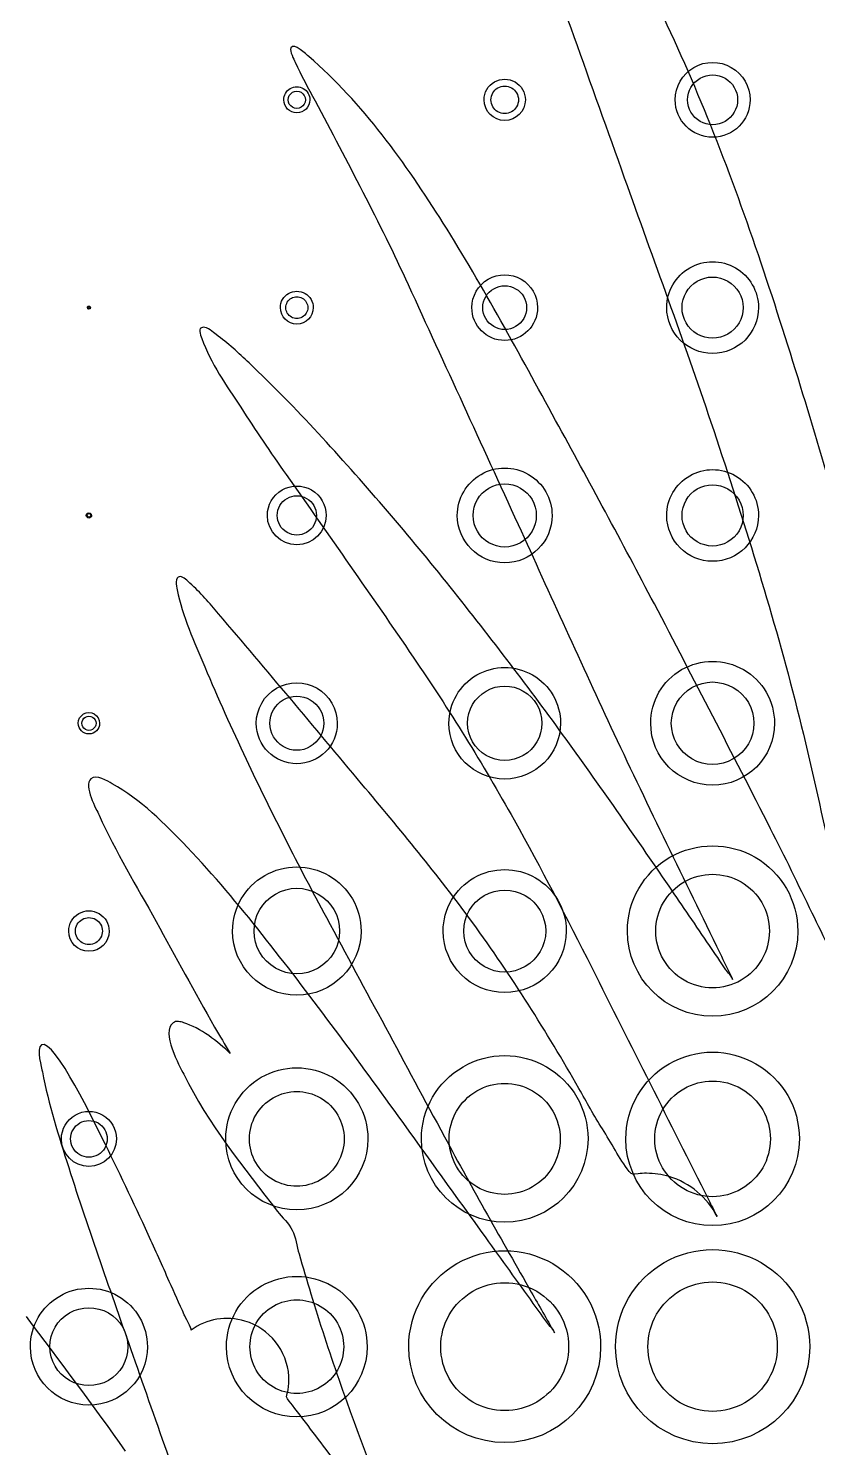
# Model space of a CAD drawing. Extents: x 9 to 391, y 39 to 560.
# Drawn here: x 76.7 to 137.5, y 368.2 to 477.5 of the extents above; entities that cross this region are included whole.
import ezdxf

# ---------------------------------------------------------------- set-up
doc = ezdxf.new("R2010")
doc.units = 0
doc.layers.add('Capa_1', color=7, linetype='CONTINUOUS')
doc.layers.add('Capa_2', color=7, linetype='CONTINUOUS')

msp = doc.modelspace()

# ---------------------------------------------------------------- linework, layer by layer
at = {"layer": 'Capa_1', "color": 7}
for points in [[(129.23979, 470.01912), (126.6743, 476.42151), (123.69697, 482.68356), (120.16104, 488.60995)], [(114.84384, 487.72587), (117.39925, 480.47148), (120.00785, 473.23545), (122.58987, 465.99025)], [(98.29972, 475.31913), (98.11627, 475.47596), (97.17154, 476.43251), (96.93121, 475.98496)], [(96.93121, 475.98496), (96.79822, 475.73734), (97.1752, 475.09353), (97.26049, 474.89818)], [(97.26049, 474.89818), (97.70811, 473.87651), (98.26579, 472.89888), (98.78494, 471.91297)], [(108.65894, 462.48779), (105.76965, 467.08069), (102.45296, 471.77174), (98.29972, 475.31913)], [(98.78494, 471.91297), (101.24955, 467.23661), (103.74992, 462.57858), (105.95219, 457.77014)], [(136.15482, 449.94165), (134.07728, 456.71088), (131.875, 463.44434), (129.23979, 470.01912)], [(122.58987, 465.99025), (124.82424, 459.71993), (127.14117, 453.47346), (129.25264, 447.16005)], [(117.30294, 447.30953), (114.5063, 452.41235), (111.75919, 457.56013), (108.65894, 462.48779)], [(105.95219, 457.77014), (108.77269, 451.61263), (111.59317, 445.45422), (114.41365, 439.29671)], [(90.19231, 454.47954), (89.72086, 454.45294), (89.95657, 453.91827), (90.06942, 453.60645)], [(90.06942, 453.60645), (90.74725, 451.73094), (91.99195, 449.97743), (93.06877, 448.3156)], [(91.17559, 453.92652), (90.95086, 454.09068), (90.5005, 454.49697), (90.19231, 454.47954)], [(93.7099, 451.73094), (92.89998, 452.49582), (92.07723, 453.26894), (91.17559, 453.92652)], [(104.06086, 440.66963), (100.76433, 444.48482), (97.37882, 448.26516), (93.7099, 451.73094)], [(141.65546, 430.48966), (139.95674, 437.00759), (138.13053, 443.5026), (136.15482, 449.94165)], [(93.06877, 448.3156), (94.19972, 446.56943), (95.36552, 444.848), (96.55884, 443.144)], [(124.9013, 433.17497), (122.41834, 437.91277), (119.87395, 442.61941), (117.30294, 447.30953)], [(129.25264, 447.16005), (131.53747, 440.32571), (133.71956, 433.46569), (135.53293, 426.48919)], [(96.55884, 443.144), (99.83245, 438.46579), (103.13539, 433.80686), (106.34388, 429.08463)], [(113.55513, 428.89296), (110.49341, 432.90075), (107.35923, 436.8526), (104.06086, 440.66963)], [(114.41365, 439.29671), (116.87276, 433.92883), (119.28599, 428.5362), (121.79187, 423.19034)], [(88.41015, 435.27971), (87.93136, 435.26851), (88.12214, 434.58179), (88.1836, 434.26814)], [(89.15953, 434.77805), (89.00452, 434.91469), (88.65964, 435.28522), (88.41015, 435.27971)], [(88.1836, 434.26814), (88.58076, 432.22847), (89.49891, 430.23008), (90.30149, 428.32614)], [(91.36547, 432.4119), (90.66746, 433.22537), (89.9667, 434.0682), (89.15953, 434.77805)], [(133.85255, 415.86351), (130.89816, 421.6505), (127.91806, 427.42006), (124.9013, 433.17497)], [(102.37502, 419.33202), (98.707, 423.6929), (95.07568, 428.08678), (91.36547, 432.4119)], [(106.34388, 429.08463), (109.10566, 425.01998), (111.70693, 420.84346), (114.10549, 416.55411)], [(122.00376, 417.27771), (119.26948, 421.2048), (116.46, 425.08968), (113.55513, 428.89296)], [(90.30149, 428.32614), (91.30769, 425.93616), (92.37076, 423.57275), (93.4797, 421.22862)], [(135.53293, 426.48919), (137.37381, 419.4045), (138.80011, 412.229), (140.2842, 405.06357)], [(121.79187, 423.19034), (124.44268, 417.5345), (127.21914, 411.93551), (129.93324, 406.30993)], [(93.4797, 421.22862), (95.42882, 417.10985), (97.49901, 413.04244), (99.65908, 409.03007)], [(81.53459, 419.71445), (80.9448, 419.16968), (81.96935, 417.34646), (82.16839, 416.90808)], [(83.18101, 419.33752), (82.83521, 419.53104), (81.94641, 420.09505), (81.53459, 419.71445)], [(88.95774, 414.43737), (87.2416, 416.23309), (85.36678, 418.115), (83.18101, 419.33752)], [(110.92545, 408.62471), (108.22603, 412.31427), (105.31658, 415.83597), (102.37502, 419.33202)], [(82.16839, 416.90808), (83.44518, 414.10079), (85.06134, 411.42925), (86.55001, 408.73292)], [(114.10549, 416.55411), (116.19678, 412.81319), (118.15416, 409.00717), (120.08034, 405.17912)], [(126.04049, 411.43568), (124.70959, 413.39281), (123.35667, 415.33525), (122.00376, 417.27771)], [(137.04636, 409.37584), (135.98513, 411.54024), (134.94866, 413.71747), (133.85255, 415.86351)], [(94.71521, 407.72868), (92.88534, 410.03705), (90.994, 412.30692), (88.95774, 414.43737)], [(129.14165, 406.8767), (128.10793, 408.39637), (127.07421, 409.91603), (126.04049, 411.43568)], [(86.55001, 408.73292), (88.04693, 406.02102), (89.50992, 403.28434), (91.05637, 400.59903)], [(99.65908, 409.03007), (102.68688, 403.40632), (105.71374, 397.78258), (108.74152, 392.15882)], [(139.79072, 403.77778), (138.87623, 405.64411), (137.96085, 407.50952), (137.04636, 409.37584)], [(105.18999, 393.75369), (101.78891, 398.47407), (98.33002, 403.16878), (94.71521, 407.72868)], [(119.10166, 395.8658), (116.5756, 400.24503), (113.91288, 404.5417), (110.92545, 408.62471)], [(130.41019, 405.01131), (129.98734, 405.6331), (129.5645, 406.25491), (129.14165, 406.8767)], [(129.93324, 406.30993), (130.26435, 405.62393), (130.59547, 404.93701), (130.92659, 404.25101)], [(120.08034, 405.17912), (123.0742, 399.22889), (126.06804, 393.27956), (129.06188, 387.32932)], [(130.92659, 404.25101), (130.92659, 404.43443), (130.50742, 404.86731), (130.41019, 405.01131)], [(88.68166, 400.9347), (88.434, 401.0117), (88.10013, 401.09978), (87.86531, 400.93378)], [(87.86531, 400.93378), (86.88296, 400.2432), (88.38814, 397.55054), (88.67799, 396.96726)], [(92.2561, 398.56028), (91.33521, 399.48107), (89.95386, 400.54033), (88.68166, 400.9347)], [(91.05637, 400.59903), (91.44986, 399.91578), (91.85253, 399.23804), (92.2561, 398.56028)], [(77.73449, 399.21969), (77.31532, 398.95557), (77.74909, 397.41757), (77.80049, 397.15161)], [(82.42154, 392.00383), (82.05373, 392.73385), (78.70034, 399.82957), (77.73449, 399.21969)], [(77.80049, 397.15161), (78.28112, 394.65521), (79.06444, 392.20743), (79.82941, 389.78626)], [(88.67799, 396.96726), (90.56841, 393.16765), (93.29349, 389.73948), (95.89661, 386.41035)], [(120.90035, 392.76412), (120.24361, 393.76103), (119.69878, 394.8313), (119.10166, 395.8658)], [(111.94725, 384.37527), (109.69452, 387.50171), (107.44272, 390.62725), (105.18999, 393.75369)], [(122.96229, 389.48728), (122.17805, 390.475), (121.59653, 391.7076), (120.90035, 392.76412)], [(85.95106, 384.62473), (84.81826, 387.10461), (83.64606, 389.5689), (82.42154, 392.00383)], [(108.74152, 392.15882), (110.90801, 388.13453), (113.16349, 384.157), (115.43089, 380.18865)], [(79.82941, 389.78626), (81.36394, 384.92921), (83.0966, 380.13637), (84.76779, 375.32519)], [(123.64379, 389.30385), (123.24662, 389.26075), (123.21269, 389.1727), (122.96229, 389.48728)], [(124.2987, 389.33965), (124.08039, 389.33965), (123.86117, 389.32715), (123.64379, 389.30385)], [(126.03961, 389.08561), (125.47551, 389.25435), (124.88755, 389.33965), (124.2987, 389.33965)], [(129.72779, 386.00594), (128.97749, 387.48432), (127.62917, 388.61054), (126.03961, 389.08561)], [(129.06188, 387.32932), (129.28385, 386.8882), (129.50582, 386.44706), (129.72779, 386.00594)], [(95.89661, 386.41035), (96.25523, 385.95179), (96.77348, 385.47214), (97.03581, 384.95306)], [(97.03581, 384.95306), (97.30364, 384.42113), (97.39353, 383.70486), (97.55771, 383.13441)], [(87.56905, 381.01863), (87.02972, 382.22098), (86.49772, 383.42698), (85.95106, 384.62473)], [(115.58591, 379.32472), (114.37332, 381.00855), (113.15982, 382.69145), (111.94725, 384.37527)], [(97.55771, 383.13441), (97.85306, 382.10541), (98.15116, 381.07825), (98.46577, 380.05474)], [(88.722, 378.44888), (88.3377, 379.30547), (87.95337, 380.16206), (87.56905, 381.01863)], [(98.46577, 380.05474), (99.14268, 377.85184), (99.85355, 375.6581), (100.61393, 373.48271)], [(115.43089, 380.18865), (116.02711, 379.14498), (116.62239, 378.10221), (117.21858, 377.05854)], [(116.77373, 377.67575), (116.37748, 378.2251), (115.98216, 378.77445), (115.58591, 379.32472)], [(84.20369, 367.94608), (81.73358, 371.45588), (79.1525, 374.88038), (76.56774, 378.30581)], [(89.24942, 377.27405), (89.30352, 377.32815), (88.7587, 378.36726), (88.722, 378.44888)], [(93.38706, 377.96648), (91.98828, 378.3856), (90.43724, 378.12606), (89.24942, 377.27405)], [(96.77072, 373.70281), (96.64959, 375.67002), (95.27656, 377.40153), (93.38706, 377.96648)], [(117.21858, 377.05854), (117.21858, 377.20252), (116.85076, 377.56845), (116.77373, 377.67575)], [(84.76779, 375.32519), (86.60684, 370.02977), (88.51101, 364.7527), (90.26935, 359.43068)], [(96.60287, 372.12538), (96.58267, 372.27211), (96.69817, 372.52065), (96.72212, 372.67198)], [(96.72212, 372.67198), (96.77532, 373.01223), (96.79172, 373.35889), (96.77072, 373.70281)], [(100.61393, 373.48271), (102.16405, 369.04571), (103.85908, 364.66189), (105.71648, 360.34411)], [(97.03948, 371.49532), (96.90923, 371.66682), (96.63131, 371.91995), (96.60287, 372.12538)], [(71.04875, 371.48339), (73.57756, 366.91158), (76.18066, 362.38011), (78.74525, 357.82848)], [(100.24519, 367.26375), (99.18855, 368.68344), (98.11263, 370.08847), (97.03948, 371.49532)]]:
    msp.add_open_spline(points, degree=3, dxfattribs=at)
at = {"layer": 'Capa_2', "color": 5}
for points in [[(98.050695, 471.990905)], [(114.442847, 471.990905)], [(131.305599, 471.990906)], [(81.46246, 455.990906)], [(98.227166, 455.990905)], [(115.070303, 455.990905)], [(131.73697, 455.990905)], [(81.521284, 439.990902)], [(98.893833, 439.990905)], [(115.815402, 439.990906)], [(131.73697, 439.990906)], [(81.933049, 423.990909)], [(99.46246, 423.990901)], [(116.246774, 423.99091)], [(132.560501, 423.99091)], [(82.423245, 407.990906)], [(100.678146, 407.990904)], [(116.540892, 407.990902)], [(133.756573, 407.990905)], [(82.795793, 391.990908)], [(101.031088, 391.990909)], [(117.658538, 391.990908)], [(133.835005, 391.990905)], [(84.384029, 375.990903)], [(100.991871, 375.990904)], [(118.305598, 375.990904)], [(134.364419, 375.990907)]]:
    msp.add_lwpolyline(points, close=True, dxfattribs=at)
at = {"layer": 'Capa_2', "color": 7}
for points in [[(98.384029, 471.990905)], [(114.972259, 471.990905)], [(132.266383, 471.990906)], [(81.501676, 455.990906)], [(98.648734, 455.990905)], [(115.91344, 455.990905)], [(132.913441, 455.990905)], [(81.589911, 439.990902)], [(99.648735, 439.990905)], [(117.031089, 439.990906)], [(132.913441, 439.990906)], [(82.207559, 423.990909)], [(100.501676, 423.990901)], [(117.678146, 423.99091)], [(134.148737, 423.99091)], [(82.942852, 407.990906)], [(102.325205, 407.990904)], [(118.119324, 407.990902)], [(135.942848, 407.990905)], [(83.501675, 391.990908)], [(102.854617, 391.990909)], [(119.795793, 391.990908)], [(136.060496, 391.990905)], [(85.884029, 375.990903)], [(102.795793, 375.990904)], [(120.766382, 375.990904)], [(136.854615, 375.990907)]]:
    msp.add_lwpolyline(points, close=True, dxfattribs=at)
for points in [[(126.501678, 471.990906), (126.501678, 473.020671), (127.051051, 473.972214), (127.942854, 474.487096)], [(127.942854, 474.487096), (128.834657, 475.001979), (129.933404, 475.001979), (130.825207, 474.487096)], [(130.825207, 474.487096), (131.71701, 473.972214), (132.266383, 473.020671), (132.266383, 471.990906)], [(111.795788, 471.990905), (111.795788, 472.558327), (112.098504, 473.082646), (112.589906, 473.366357)], [(112.589906, 473.366357), (113.081308, 473.650068), (113.68674, 473.650068), (114.178141, 473.366357)], [(114.178141, 473.366357), (114.669543, 473.082646), (114.972259, 472.558327), (114.972259, 471.990905)], [(96.384029, 471.990905), (96.384029, 472.34817), (96.574627, 472.678297), (96.884029, 472.85693)], [(96.884029, 472.85693), (97.19343, 473.035563), (97.574627, 473.035563), (97.884029, 472.85693)], [(97.884029, 472.85693), (98.19343, 472.678297), (98.384029, 472.34817), (98.384029, 471.990905)], [(97.384029, 470.990905), (96.831744, 470.990905), (96.384029, 471.43862), (96.384029, 471.990905)], [(98.384029, 471.990905), (98.384029, 471.43862), (97.936313, 470.990905), (97.384029, 470.990905)], [(113.384024, 470.40267), (112.506866, 470.40267), (111.795788, 471.113747), (111.795788, 471.990905)], [(114.972259, 471.990905), (114.972259, 471.113747), (114.261182, 470.40267), (113.384024, 470.40267)], [(129.384031, 469.108553), (127.792151, 469.108553), (126.501678, 470.399026), (126.501678, 471.990906)], [(132.266383, 471.990906), (132.266383, 470.399026), (130.97591, 469.108553), (129.384031, 469.108553)], [(125.854618, 455.990905), (125.854618, 457.251842), (126.52732, 458.416996), (127.619324, 459.047465)], [(127.619324, 459.047465), (128.711327, 459.677934), (130.056731, 459.677934), (131.148735, 459.047465)], [(131.148735, 459.047465), (132.240739, 458.416996), (132.913441, 457.251842), (132.913441, 455.990905)], [(110.854617, 455.990905), (110.854617, 456.894577), (111.33672, 457.729604), (112.119323, 458.18144)], [(112.119323, 458.18144), (112.901926, 458.633276), (113.866132, 458.633276), (114.648735, 458.18144)], [(114.648735, 458.18144), (115.431337, 457.729604), (115.91344, 456.894577), (115.91344, 455.990905)], [(96.119323, 455.990905), (96.119323, 456.442741), (96.360374, 456.860254), (96.751676, 457.086172)], [(96.751676, 457.086172), (97.142977, 457.31209), (97.62508, 457.31209), (98.016381, 457.086172)], [(98.016381, 457.086172), (98.407683, 456.860254), (98.648734, 456.442741), (98.648734, 455.990905)], [(81.266382, 455.990906), (81.266382, 456.032937), (81.288805, 456.071776), (81.325205, 456.092791)], [(81.384029, 455.873259), (81.319054, 455.873259), (81.266382, 455.925931), (81.266382, 455.990906)], [(81.325205, 456.092791), (81.361605, 456.113807), (81.406452, 456.113807), (81.442852, 456.092791)], [(81.501676, 455.990906), (81.501676, 455.925931), (81.449003, 455.873259), (81.384029, 455.873259)], [(81.442852, 456.092791), (81.479252, 456.071776), (81.501676, 456.032937), (81.501676, 455.990906)], [(97.384028, 454.726199), (96.685551, 454.726199), (96.119323, 455.292427), (96.119323, 455.990905)], [(98.648734, 455.990905), (98.648734, 455.292427), (98.082506, 454.726199), (97.384028, 454.726199)], [(113.384029, 453.461494), (111.987073, 453.461494), (110.854617, 454.59395), (110.854617, 455.990905)], [(115.91344, 455.990905), (115.91344, 454.59395), (114.780984, 453.461494), (113.384029, 453.461494)], [(129.384029, 452.461493), (127.434789, 452.461493), (125.854618, 454.041665), (125.854618, 455.990905)], [(132.913441, 455.990905), (132.913441, 454.041665), (131.33327, 452.461493), (129.384029, 452.461493)], [(111.560501, 443.149351), (112.688905, 443.800836), (114.079155, 443.800836), (115.207559, 443.149351)], [(127.619324, 443.047466), (128.711327, 443.677935), (130.056731, 443.677935), (131.148735, 443.047466)], [(109.736971, 439.990906), (109.736971, 441.293874), (110.432097, 442.497867), (111.560501, 443.149351)], [(115.207559, 443.149351), (116.335963, 442.497867), (117.031089, 441.293874), (117.031089, 439.990906)], [(125.854618, 439.990906), (125.854618, 441.251843), (126.52732, 442.416997), (127.619324, 443.047466)], [(131.148735, 443.047466), (132.240739, 442.416997), (132.913441, 441.251843), (132.913441, 439.990906)], [(95.119323, 439.990905), (95.119323, 440.800006), (95.550974, 441.547647), (96.251676, 441.952198)], [(96.251676, 441.952198), (96.952378, 442.356748), (97.815679, 442.356748), (98.516382, 441.952198)], [(98.516382, 441.952198), (99.217084, 441.547647), (99.648735, 440.800006), (99.648735, 439.990905)], [(81.178146, 439.990902), (81.178146, 440.064457), (81.217387, 440.132424), (81.281087, 440.169202)], [(81.384029, 439.78502), (81.270323, 439.78502), (81.178146, 439.877197), (81.178146, 439.990902)], [(81.281087, 440.169202), (81.344788, 440.205979), (81.42327, 440.205979), (81.48697, 440.169202)], [(81.589911, 439.990902), (81.589911, 439.877197), (81.497734, 439.78502), (81.384029, 439.78502)], [(81.48697, 440.169202), (81.55067, 440.132424), (81.589911, 440.064457), (81.589911, 439.990902)], [(97.384029, 437.726199), (96.133267, 437.726199), (95.119323, 438.740142), (95.119323, 439.990905)], [(99.648735, 439.990905), (99.648735, 438.740143), (98.634791, 437.726199), (97.384029, 437.726199)], [(113.38403, 436.343847), (111.369815, 436.343847), (109.736971, 437.976691), (109.736971, 439.990906)], [(117.031089, 439.990906), (117.031089, 437.976691), (115.398245, 436.343847), (113.38403, 436.343847)], [(129.384029, 436.461494), (127.434789, 436.461494), (125.854618, 438.041666), (125.854618, 439.990906)], [(132.913441, 439.990906), (132.913441, 438.041666), (131.33327, 436.461494), (129.384029, 436.461494)], [(111.23697, 427.709725), (112.565574, 428.476795), (114.202483, 428.476795), (115.531087, 427.709725)], [(127.001678, 428.117266), (128.475883, 428.968398), (130.292179, 428.968398), (131.766384, 428.117266)], [(109.089911, 423.99091), (109.089911, 425.525051), (109.908365, 426.942655), (111.23697, 427.709725)], [(115.531087, 427.709725), (116.859692, 426.942655), (117.678146, 425.525051), (117.678146, 423.99091)], [(124.619325, 423.99091), (124.619325, 425.693175), (125.527473, 427.266133), (127.001678, 428.117266)], [(131.766384, 428.117266), (133.240589, 427.266133), (134.148737, 425.693175), (134.148737, 423.99091)], [(94.266382, 423.990901), (94.266382, 425.104729), (94.860602, 426.133949), (95.825206, 426.690863)], [(95.825206, 426.690863), (96.789809, 427.247777), (97.978249, 427.247777), (98.942853, 426.690863)], [(98.942853, 426.690863), (99.907456, 426.133949), (100.501676, 425.104729), (100.501676, 423.990901)], [(80.5605, 423.990909), (80.5605, 424.285128), (80.717464, 424.556997), (80.972265, 424.704106)], [(81.38403, 423.16738), (80.929207, 423.16738), (80.5605, 423.536086), (80.5605, 423.990909)], [(80.972265, 424.704106), (81.227066, 424.851216), (81.540993, 424.851216), (81.795794, 424.704106)], [(82.207559, 423.990909), (82.207559, 423.536086), (81.838852, 423.16738), (81.38403, 423.16738)], [(81.795794, 424.704106), (82.050595, 424.556997), (82.207559, 424.285128), (82.207559, 423.990909)], [(97.384029, 420.873255), (95.6622, 420.873255), (94.266382, 422.269073), (94.266382, 423.990901)], [(100.501676, 423.990902), (100.501676, 422.269073), (99.105858, 420.873255), (97.384029, 420.873255)], [(113.384029, 419.696793), (111.012453, 419.696793), (109.089911, 421.619335), (109.089911, 423.99091)], [(117.678146, 423.99091), (117.678146, 421.619335), (115.755604, 419.696793), (113.384029, 419.696793)], [(129.384031, 419.226204), (126.752557, 419.226204), (124.619326, 421.359435), (124.619325, 423.99091)], [(134.148737, 423.99091), (134.148737, 421.359435), (132.015505, 419.226204), (129.384031, 419.226204)], [(126.104613, 413.671013), (128.13392, 414.842634), (130.634129, 414.842634), (132.663436, 413.671013)], [(94.913441, 412.270088), (96.442246, 413.152745), (98.325812, 413.152745), (99.854617, 412.270088)], [(122.825201, 407.990905), (122.825201, 410.334147), (124.075306, 412.499392), (126.104613, 413.671013)], [(132.663436, 413.671013), (134.692743, 412.499392), (135.942848, 410.334147), (135.942848, 407.990905)], [(92.442853, 407.990904), (92.442853, 409.756217), (93.384636, 411.387432), (94.913441, 412.270088)], [(99.854617, 412.270088), (101.383422, 411.387432), (102.325205, 409.756217), (102.325205, 407.990904)], [(108.648735, 407.990902), (108.648735, 409.68266), (109.551277, 411.245909), (111.016382, 412.091787)], [(111.016382, 412.091787), (112.481487, 412.937666), (114.286571, 412.937666), (115.751677, 412.091787)], [(115.751677, 412.091787), (117.216782, 411.245909), (118.119324, 409.68266), (118.119324, 407.990902)], [(79.825206, 407.990906), (79.825206, 408.54782), (80.122316, 409.062429), (80.604617, 409.340886)], [(80.604617, 409.340886), (81.086919, 409.619343), (81.681139, 409.619343), (82.163441, 409.340886)], [(82.163441, 409.340886), (82.645742, 409.062429), (82.942852, 408.54782), (82.942852, 407.990906)], [(81.384029, 406.432082), (80.523115, 406.432082), (79.825206, 407.129991), (79.825206, 407.990906)], [(82.942852, 407.990906), (82.942852, 407.129991), (82.244943, 406.432082), (81.384029, 406.432082)], [(97.384029, 403.049728), (94.655093, 403.049728), (92.442853, 405.261968), (92.442853, 407.990904)], [(102.325205, 407.990904), (102.325205, 405.261968), (100.112965, 403.049728), (97.384029, 403.049728)], [(113.384029, 403.255608), (110.768799, 403.255608), (108.648735, 405.375671), (108.648735, 407.990902)], [(118.119324, 407.990902), (118.119324, 405.375672), (115.99926, 403.255608), (113.384029, 403.255608)], [(129.384024, 401.432082), (125.761686, 401.432082), (122.825201, 404.368567), (122.825201, 407.990905)], [(135.942848, 407.990905), (135.942848, 404.368567), (133.006363, 401.432082), (129.384024, 401.432082)], [(126.04579, 397.772898), (128.111497, 398.965535), (130.656553, 398.965535), (132.72226, 397.772898)], [(110.178146, 397.543659), (112.161953, 398.68901), (114.606104, 398.68901), (116.589911, 397.543659)], [(122.707554, 391.990905), (122.707554, 394.376178), (123.980082, 396.580262), (126.04579, 397.772898)], [(132.72226, 397.772898), (134.787967, 396.580262), (136.060496, 394.376178), (136.060496, 391.990905)], [(91.913441, 391.990909), (91.913441, 393.945362), (92.956129, 395.75135), (94.648735, 396.728577)], [(94.648735, 396.728577), (96.341341, 397.705803), (98.426717, 397.705803), (100.119323, 396.728577)], [(100.119323, 396.728577), (101.811929, 395.75135), (102.854617, 393.945362), (102.854617, 391.990909)], [(106.972263, 391.990908), (106.972263, 394.281611), (108.194339, 396.398308), (110.178146, 397.543659)], [(116.589911, 397.543659), (118.573717, 396.398308), (119.795793, 394.281611), (119.795793, 391.990908)], [(79.266382, 391.990908), (79.266382, 392.74747), (79.670003, 393.446562), (80.325205, 393.824844)], [(80.325205, 393.824844), (80.980407, 394.203125), (81.78765, 394.203125), (82.442852, 393.824844)], [(82.442852, 393.824844), (83.098054, 393.446562), (83.501675, 392.74747), (83.501675, 391.990908)], [(81.384029, 389.873261), (80.214484, 389.873261), (79.266382, 390.821364), (79.266382, 391.990908)], [(83.501675, 391.990908), (83.501675, 390.821364), (82.553573, 389.873261), (81.384029, 389.873261)], [(97.384029, 386.520321), (94.362707, 386.520321), (91.913441, 388.969587), (91.913441, 391.990909)], [(102.854617, 391.990909), (102.854617, 388.969587), (100.405351, 386.520321), (97.384029, 386.520321)], [(113.384028, 385.579143), (109.842908, 385.579143), (106.972263, 388.449788), (106.972263, 391.990908)], [(119.795793, 391.990908), (119.795793, 388.449788), (116.925148, 385.579143), (113.384028, 385.579143)], [(129.384025, 385.314435), (125.696712, 385.314435), (122.707554, 388.303592), (122.707554, 391.990905)], [(136.060496, 391.990905), (136.060496, 388.303592), (133.071338, 385.314435), (129.384025, 385.314435)], [(109.692853, 382.384209), (111.97696, 383.70294), (114.791098, 383.70294), (117.075205, 382.384209)], [(125.648733, 382.460626), (127.960141, 383.795118), (130.807913, 383.795118), (133.119321, 382.460626)], [(121.913439, 375.990907), (121.913439, 378.659891), (123.337325, 381.126134), (125.648733, 382.460626)], [(133.119321, 382.460626), (135.430729, 381.126134), (136.854615, 378.659891), (136.854615, 375.990907)], [(94.678146, 380.677629), (96.352552, 381.644348), (98.415505, 381.644348), (100.089911, 380.677629)], [(106.001676, 375.990904), (106.001676, 378.628365), (107.408745, 381.065479), (109.692853, 382.384209)], [(117.075205, 382.384209), (119.359313, 381.065479), (120.766382, 378.628365), (120.766382, 375.990904)], [(79.134029, 379.888017), (80.526334, 380.691865), (82.241724, 380.691865), (83.634029, 379.888017)], [(91.972264, 375.990904), (91.972264, 377.924341), (93.003741, 379.710911), (94.678146, 380.677629)], [(100.089911, 380.677629), (101.764316, 379.710911), (102.795793, 377.924341), (102.795793, 375.990904)], [(76.884029, 375.990903), (76.884029, 377.598598), (77.741724, 379.084169), (79.134029, 379.888017)], [(83.634029, 379.888017), (85.026334, 379.084169), (85.884029, 377.598598), (85.884029, 375.990903)], [(81.384029, 371.490902), (78.898748, 371.490902), (76.884029, 373.505621), (76.884029, 375.990903)], [(85.884029, 375.990903), (85.884029, 373.505621), (83.869311, 371.490902), (81.384029, 371.490902)], [(97.384029, 370.57914), (94.395194, 370.57914), (91.972264, 373.002069), (91.972264, 375.990904)], [(102.795793, 375.990904), (102.795793, 373.002069), (100.372863, 370.57914), (97.384029, 370.57914)], [(113.384029, 368.608551), (109.306868, 368.608551), (106.001676, 371.913743), (106.001676, 375.990904)], [(120.766382, 375.990904), (120.766382, 371.913743), (117.46119, 368.608551), (113.384029, 368.608551)], [(129.384027, 368.520319), (125.258135, 368.520318), (121.913439, 371.865015), (121.913439, 375.990907)], [(136.854615, 375.990907), (136.854615, 371.865015), (133.509919, 368.520319), (129.384027, 368.520319)]]:
    msp.add_open_spline(points, degree=3, dxfattribs=at)
at = {"layer": 'Capa_2', "color": 5}
for points in [[(127.462462, 471.990906), (127.462462, 472.677416), (127.828711, 473.311778), (128.423246, 473.655033)], [(128.423246, 473.655033), (129.017782, 473.998288), (129.75028, 473.998288), (130.344815, 473.655033)], [(130.344815, 473.655033), (130.93935, 473.311778), (131.305599, 472.677416), (131.305599, 471.990906)], [(96.717362, 471.990905), (96.717362, 472.229082), (96.844428, 472.449167), (97.050695, 472.568255)], [(97.050695, 472.568255), (97.256963, 472.687344), (97.511095, 472.687344), (97.717362, 472.568255)], [(97.717362, 472.568255), (97.923629, 472.449167), (98.050695, 472.229082), (98.050695, 471.990905)], [(112.3252, 471.990905), (112.3252, 472.369186), (112.527011, 472.718733), (112.854612, 472.907873)], [(112.854612, 472.907873), (113.182213, 473.097014), (113.585834, 473.097014), (113.913435, 472.907873)], [(113.913435, 472.907873), (114.241036, 472.718733), (114.442847, 472.369186), (114.442847, 471.990905)], [(97.050695, 471.413555), (96.844428, 471.532643), (96.717362, 471.752728), (96.717362, 471.990905)], [(97.717362, 471.413555), (97.511095, 471.294466), (97.256963, 471.294466), (97.050695, 471.413555)], [(98.050695, 471.990905), (98.050695, 471.752728), (97.923629, 471.532643), (97.717362, 471.413555)], [(112.854612, 471.073937), (112.527011, 471.263078), (112.3252, 471.612624), (112.3252, 471.990905)], [(113.913435, 471.073937), (113.585834, 470.884797), (113.182213, 470.884797), (112.854612, 471.073937)], [(114.442847, 471.990905), (114.442847, 471.612624), (114.241036, 471.263078), (113.913435, 471.073937)], [(128.423246, 470.326779), (127.828711, 470.670034), (127.462462, 471.304395), (127.462462, 471.990906)], [(131.305599, 471.990906), (131.305599, 471.304395), (130.93935, 470.670034), (130.344815, 470.326779)], [(130.344815, 470.326779), (129.75028, 469.983523), (129.017782, 469.983523), (128.423246, 470.326779)], [(127.031088, 455.990905), (127.031088, 456.83153), (127.479556, 457.608299), (128.207559, 458.028612)], [(128.207559, 458.028612), (128.935561, 458.448924), (129.832497, 458.448924), (130.5605, 458.028612)], [(130.5605, 458.028612), (131.288502, 457.608299), (131.73697, 456.83153), (131.73697, 455.990905)], [(96.96246, 456.721083), (97.223327, 456.871695), (97.544729, 456.871695), (97.805597, 456.721083)], [(111.697754, 455.990905), (111.697754, 456.593353), (112.019156, 457.150038), (112.540892, 457.451262)], [(112.540892, 457.451262), (113.062627, 457.752486), (113.705431, 457.752486), (114.227166, 457.451262)], [(114.227166, 457.451262), (114.748901, 457.150038), (115.070303, 456.593353), (115.070303, 455.990905)], [(81.305597, 455.990906), (81.305597, 456.018927), (81.320546, 456.044819), (81.344813, 456.058829)], [(81.344813, 455.922982), (81.320546, 455.936993), (81.305597, 455.962885), (81.305597, 455.990906)], [(81.344813, 456.058829), (81.36908, 456.07284), (81.398978, 456.07284), (81.423244, 456.058829)], [(81.423244, 455.922982), (81.398978, 455.908972), (81.36908, 455.908972), (81.344813, 455.922982)], [(81.423244, 456.058829), (81.447511, 456.044819), (81.46246, 456.018927), (81.46246, 455.990906)], [(81.46246, 455.990906), (81.46246, 455.962885), (81.447511, 455.936993), (81.423244, 455.922982)], [(96.540891, 455.990905), (96.540891, 456.292129), (96.701592, 456.570471), (96.96246, 456.721083)], [(96.96246, 455.260727), (96.701592, 455.411339), (96.540891, 455.689681), (96.540891, 455.990905)], [(97.805597, 456.721083), (98.066465, 456.570471), (98.227166, 456.292129), (98.227166, 455.990905)], [(98.227166, 455.990905), (98.227166, 455.689681), (98.066465, 455.411339), (97.805597, 455.260727)], [(112.540892, 454.530549), (112.019156, 454.831773), (111.697754, 455.388457), (111.697754, 455.990905)], [(115.070303, 455.990905), (115.070303, 455.388457), (114.748901, 454.831773), (114.227166, 454.530549)], [(128.207559, 453.953198), (127.479556, 454.373511), (127.031088, 455.15028), (127.031088, 455.990905)], [(131.73697, 455.990905), (131.73697, 455.15028), (131.288502, 454.373511), (130.5605, 453.953198)], [(97.805597, 455.260727), (97.544729, 455.110115), (97.223327, 455.110115), (96.96246, 455.260727)], [(114.227166, 454.530549), (113.705431, 454.229325), (113.062627, 454.229325), (112.540892, 454.530549)], [(130.5605, 453.953198), (129.832497, 453.532886), (128.935561, 453.532886), (128.207559, 453.953198)], [(96.629127, 441.298433), (97.096262, 441.568134), (97.671796, 441.568134), (98.138931, 441.298433)], [(110.952658, 439.990906), (110.952658, 440.859552), (111.416075, 441.662213), (112.168344, 442.096536)], [(112.168344, 442.096536), (112.920613, 442.530859), (113.847447, 442.530859), (114.599716, 442.096536)], [(114.599716, 442.096536), (115.351985, 441.662213), (115.815402, 440.859552), (115.815402, 439.990906)], [(127.031088, 439.990906), (127.031088, 440.831531), (127.479556, 441.6083), (128.207559, 442.028613)], [(128.207559, 442.028613), (128.935561, 442.448925), (129.832497, 442.448925), (130.5605, 442.028613)], [(130.5605, 442.028613), (131.288502, 441.6083), (131.73697, 440.831531), (131.73697, 439.990906)], [(95.874225, 439.990905), (95.874225, 440.530306), (96.161992, 441.028733), (96.629127, 441.298433)], [(98.138931, 441.298433), (98.606066, 441.028733), (98.893833, 440.530306), (98.893833, 439.990905)], [(81.246774, 439.990902), (81.246774, 440.039939), (81.272934, 440.08525), (81.315401, 440.109769)], [(81.315401, 439.872036), (81.272934, 439.896554), (81.246774, 439.941866), (81.246774, 439.990902)], [(81.315401, 440.109769), (81.357868, 440.134287), (81.410189, 440.134287), (81.452656, 440.109769)], [(81.452656, 439.872036), (81.410189, 439.847518), (81.357868, 439.847518), (81.315401, 439.872036)], [(81.452656, 440.109769), (81.495123, 440.08525), (81.521284, 440.039939), (81.521284, 439.990902)], [(81.521284, 439.990902), (81.521284, 439.941866), (81.495123, 439.896554), (81.452656, 439.872036)], [(96.629127, 438.683376), (96.161992, 438.953077), (95.874225, 439.451504), (95.874225, 439.990905)], [(98.893833, 439.990905), (98.893833, 439.451504), (98.606066, 438.953077), (98.138931, 438.683376)], [(112.168344, 437.885276), (111.416075, 438.319598), (110.952658, 439.12226), (110.952658, 439.990906)], [(115.815402, 439.990906), (115.815402, 439.12226), (115.351985, 438.319598), (114.599716, 437.885276)], [(128.207559, 437.953199), (127.479556, 438.373512), (127.031088, 439.150281), (127.031088, 439.990906)], [(131.73697, 439.990906), (131.73697, 439.150281), (131.288502, 438.373512), (130.5605, 437.953199)], [(98.138931, 438.683376), (97.671796, 438.413676), (97.096262, 438.413676), (96.629127, 438.683376)], [(114.599716, 437.885276), (113.847447, 437.450953), (112.920613, 437.450953), (112.168344, 437.885276)], [(130.5605, 437.953199), (129.832497, 437.532887), (128.935561, 437.532887), (128.207559, 437.953199)], [(127.795796, 426.741814), (128.778599, 427.309235), (129.989463, 427.309235), (130.972266, 426.741814)], [(110.521284, 423.99091), (110.521284, 425.01367), (111.06692, 425.95874), (111.952656, 426.47012)], [(111.952656, 426.47012), (112.838392, 426.9815), (113.929665, 426.9815), (114.815401, 426.47012)], [(114.815401, 426.47012), (115.701137, 425.95874), (116.246774, 425.01367), (116.246774, 423.99091)], [(126.207561, 423.99091), (126.207561, 425.125753), (126.812993, 426.174392), (127.795796, 426.741814)], [(130.972266, 426.741814), (131.95507, 426.174392), (132.560501, 425.125753), (132.560501, 423.99091)], [(95.305598, 423.990901), (95.305598, 424.733453), (95.701745, 425.4196), (96.344813, 425.790876)], [(96.344813, 425.790876), (96.987882, 426.162152), (97.780176, 426.162152), (98.423245, 425.790876)], [(98.423245, 425.790876), (99.066314, 425.4196), (99.46246, 424.733453), (99.46246, 423.990901)], [(80.83501, 423.990909), (80.83501, 424.187055), (80.939653, 424.368301), (81.10952, 424.466374)], [(81.10952, 423.515444), (80.939653, 423.613517), (80.83501, 423.794763), (80.83501, 423.990909)], [(81.10952, 424.466374), (81.279387, 424.564447), (81.488672, 424.564447), (81.658539, 424.466374)], [(81.658539, 424.466374), (81.828407, 424.368301), (81.933049, 424.187055), (81.933049, 423.990909)], [(81.933049, 423.990909), (81.933049, 423.794763), (81.828407, 423.613517), (81.658539, 423.515444)], [(96.344813, 422.190927), (95.701745, 422.562203), (95.305598, 423.24835), (95.305598, 423.990901)], [(99.46246, 423.990901), (99.46246, 423.24835), (99.066314, 422.562203), (98.423245, 422.190927)], [(111.952656, 421.5117), (111.06692, 422.02308), (110.521284, 422.96815), (110.521284, 423.99091)], [(116.246774, 423.99091), (116.246774, 422.96815), (115.701137, 422.02308), (114.815401, 421.5117)], [(127.795796, 421.240006), (126.812993, 421.807427), (126.207561, 422.856066), (126.207561, 423.99091)], [(132.560501, 423.99091), (132.560501, 422.856066), (131.95507, 421.807427), (130.972266, 421.240006)], [(81.658539, 423.515444), (81.488672, 423.417371), (81.279387, 423.417371), (81.10952, 423.515444)], [(98.423245, 422.190927), (97.780176, 421.819651), (96.987882, 421.819651), (96.344813, 422.190927)], [(114.815401, 421.5117), (113.929665, 421.00032), (112.838392, 421.00032), (111.952656, 421.5117)], [(130.972266, 421.240006), (129.989463, 420.672584), (128.778599, 420.672584), (127.795796, 421.240006)], [(127.19775, 411.777644), (128.550621, 412.558724), (130.217428, 412.558724), (131.570299, 411.777644)], [(95.73697, 410.843694), (96.756174, 411.432131), (98.011884, 411.432131), (99.031088, 410.843694)], [(111.805598, 410.724826), (112.782335, 411.288745), (113.985724, 411.288745), (114.962461, 410.724826)], [(125.011475, 407.990905), (125.011475, 409.553066), (125.844878, 410.996563), (127.19775, 411.777644)], [(131.570299, 411.777644), (132.92317, 410.996563), (133.756573, 409.553066), (133.756573, 407.990905)], [(94.089912, 407.990904), (94.089912, 409.167779), (94.717767, 410.255256), (95.73697, 410.843694)], [(99.031088, 410.843694), (100.050291, 410.255256), (100.678146, 409.167779), (100.678146, 407.990904)], [(110.227167, 407.990902), (110.227167, 409.118741), (110.828861, 410.160906), (111.805598, 410.724826)], [(114.962461, 410.724826), (115.939198, 410.160906), (116.540892, 409.118741), (116.540892, 407.990902)], [(80.344813, 407.990906), (80.344813, 408.362182), (80.542887, 408.705255), (80.864421, 408.890893)], [(80.864421, 408.890893), (81.185956, 409.076531), (81.582102, 409.076531), (81.903637, 408.890893)], [(81.903637, 408.890893), (82.225171, 408.705255), (82.423245, 408.362182), (82.423245, 407.990906)], [(80.864421, 407.090919), (80.542887, 407.276557), (80.344813, 407.61963), (80.344813, 407.990906)], [(82.423245, 407.990906), (82.423245, 407.61963), (82.225171, 407.276557), (81.903637, 407.090919)], [(95.73697, 405.138115), (94.717767, 405.726552), (94.089912, 406.81403), (94.089912, 407.990904)], [(100.678146, 407.990904), (100.678146, 406.81403), (100.050291, 405.726552), (99.031088, 405.138115)], [(111.805598, 405.256979), (110.828861, 405.820898), (110.227167, 406.863064), (110.227167, 407.990902)], [(116.540892, 407.990902), (116.540892, 406.863064), (115.939198, 405.820898), (114.962461, 405.256979)], [(127.19775, 404.204167), (125.844878, 404.985247), (125.011475, 406.428744), (125.011475, 407.990905)], [(133.756573, 407.990905), (133.756573, 406.428744), (132.92317, 404.985247), (131.570299, 404.204167)], [(81.903637, 407.090919), (81.582102, 406.905281), (81.185956, 406.905281), (80.864421, 407.090919)], [(99.031088, 405.138115), (98.011884, 404.549678), (96.756174, 404.549678), (95.73697, 405.138115)], [(114.962461, 405.256979), (113.985724, 404.69306), (112.782335, 404.69306), (111.805598, 405.256979)], [(131.570299, 404.204167), (130.217428, 403.423086), (128.550621, 403.423086), (127.19775, 404.204167)], [(95.5605, 395.149354), (96.688903, 395.800838), (98.079154, 395.800838), (99.207558, 395.149354)], [(109.109518, 391.990908), (109.109518, 393.518043), (109.924235, 394.929174), (111.246773, 395.692742)], [(111.246773, 395.692742), (112.569311, 396.45631), (114.198745, 396.45631), (115.521283, 395.692742)], [(115.521283, 395.692742), (116.843821, 394.929174), (117.658538, 393.518043), (117.658538, 391.990908)], [(124.933045, 391.990905), (124.933045, 393.581087), (125.781397, 395.050476), (127.158535, 395.845567)], [(127.158535, 395.845567), (128.535673, 396.640658), (130.232377, 396.640658), (131.609515, 395.845567)], [(131.609515, 395.845567), (132.986653, 395.050476), (133.835005, 393.581087), (133.835005, 391.990905)], [(93.73697, 391.990909), (93.73697, 393.293877), (94.432096, 394.49787), (95.5605, 395.149354)], [(99.207558, 395.149354), (100.335962, 394.49787), (101.031088, 393.293877), (101.031088, 391.990909)], [(80.678146, 393.213532), (81.114948, 393.465719), (81.653109, 393.465719), (82.089911, 393.213532)], [(79.972264, 391.990908), (79.972264, 392.495283), (80.241345, 392.961344), (80.678146, 393.213532)], [(82.089911, 393.213532), (82.526712, 392.961344), (82.795793, 392.495283), (82.795793, 391.990908)], [(80.678146, 390.768284), (80.241345, 391.020471), (79.972264, 391.486533), (79.972264, 391.990908)], [(82.795793, 391.990908), (82.795793, 391.486533), (82.526712, 391.020471), (82.089911, 390.768284)], [(95.5605, 388.832463), (94.432096, 389.483948), (93.73697, 390.68794), (93.73697, 391.990909)], [(101.031088, 391.990909), (101.031088, 390.68794), (100.335962, 389.483948), (99.207558, 388.832463)], [(111.246773, 388.289074), (109.924235, 389.052641), (109.109518, 390.463773), (109.109518, 391.990908)], [(117.658538, 391.990908), (117.658538, 390.463773), (116.843821, 389.052641), (115.521283, 388.289074)], [(127.158535, 388.136243), (125.781397, 388.931334), (124.933045, 390.400723), (124.933045, 391.990905)], [(133.835005, 391.990905), (133.835005, 390.400723), (132.986653, 388.931334), (131.609515, 388.136243)], [(82.089911, 390.768284), (81.653109, 390.516096), (81.114948, 390.516096), (80.678146, 390.768284)], [(99.207558, 388.832463), (98.079154, 388.180979), (96.688903, 388.180979), (95.5605, 388.832463)], [(115.521283, 388.289074), (114.198745, 387.525506), (112.569311, 387.525506), (111.246773, 388.289074)], [(131.609515, 388.136243), (130.232377, 387.341152), (128.535673, 387.341152), (127.158535, 388.136243)], [(110.923245, 380.253108), (112.445983, 381.132261), (114.322075, 381.132261), (115.844813, 380.253108)], [(124.403635, 375.990907), (124.403635, 377.770229), (125.352892, 379.414391), (126.893831, 380.304053)], [(126.893831, 380.304053), (128.43477, 381.193714), (130.333284, 381.193714), (131.874223, 380.304053)], [(131.874223, 380.304053), (133.415162, 379.414391), (134.364419, 377.770229), (134.364419, 375.990907)], [(95.580107, 379.115387), (96.696378, 379.759867), (98.07168, 379.759867), (99.18795, 379.115387)], [(108.46246, 375.990904), (108.46246, 377.749211), (109.400506, 379.373954), (110.923245, 380.253108)], [(115.844813, 380.253108), (117.367552, 379.373954), (118.305598, 377.749211), (118.305598, 375.990904)], [(78.384029, 375.990903), (78.384029, 377.062699), (78.955826, 378.05308), (79.884029, 378.588979)], [(79.884029, 378.588979), (80.812232, 379.124877), (81.955826, 379.124877), (82.884029, 378.588979)], [(82.884029, 378.588979), (83.812232, 378.05308), (84.384029, 377.062699), (84.384029, 375.990903)], [(93.776186, 375.990904), (93.776186, 377.279862), (94.463837, 378.470908), (95.580107, 379.115387)], [(99.18795, 379.115387), (100.30422, 378.470908), (100.991871, 377.279862), (100.991871, 375.990904)], [(79.884029, 373.392826), (78.955826, 373.928725), (78.384029, 374.919106), (78.384029, 375.990903)], [(84.384029, 375.990903), (84.384029, 374.919106), (83.812232, 373.928725), (82.884029, 373.392826)], [(95.580107, 372.86642), (94.463837, 373.510899), (93.776186, 374.701946), (93.776186, 375.990904)], [(100.991871, 375.990904), (100.991871, 374.701946), (100.30422, 373.510899), (99.18795, 372.86642)], [(110.923245, 371.728701), (109.400506, 372.607854), (108.46246, 374.232597), (108.46246, 375.990904)], [(118.305598, 375.990904), (118.305598, 374.232597), (117.367552, 372.607854), (115.844813, 371.728701)], [(126.893831, 371.677761), (125.352892, 372.567422), (124.403635, 374.211584), (124.403635, 375.990907)], [(134.364419, 375.990907), (134.364419, 374.211584), (133.415162, 372.567422), (131.874223, 371.677761)], [(82.884029, 373.392826), (81.955826, 372.856928), (80.812232, 372.856928), (79.884029, 373.392826)], [(99.18795, 372.86642), (98.07168, 372.221941), (96.696378, 372.221941), (95.580107, 372.86642)], [(115.844813, 371.728701), (114.322075, 370.849547), (112.445983, 370.849547), (110.923245, 371.728701)], [(131.874223, 371.677761), (130.333284, 370.788099), (128.43477, 370.788099), (126.893831, 371.677761)]]:
    msp.add_open_spline(points, degree=3, dxfattribs=at)

doc.saveas('drawing.dxf')
